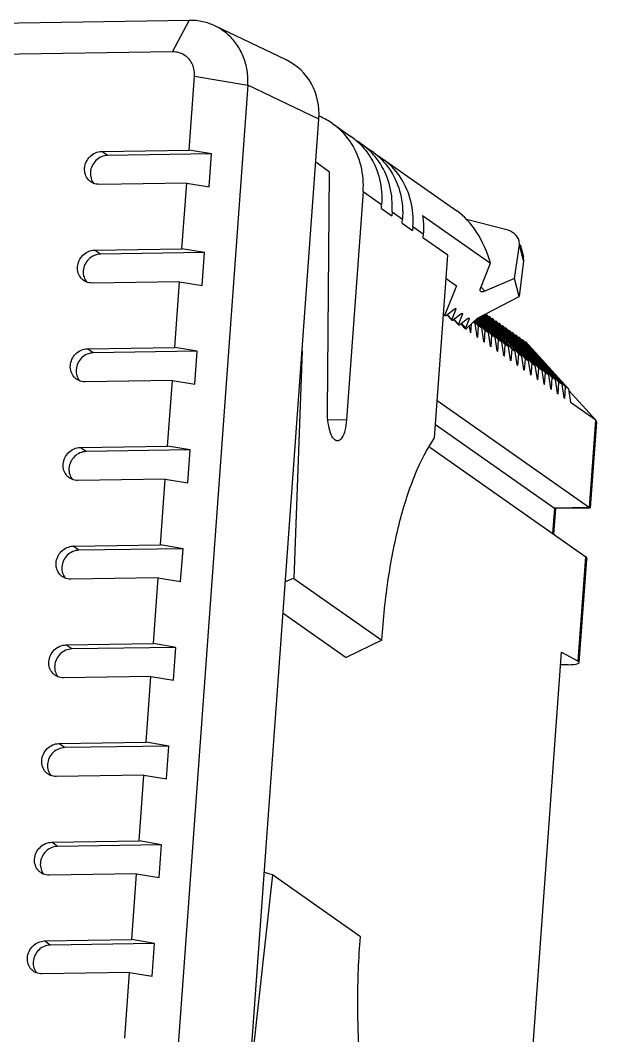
# Model space of a CAD drawing. Header units: millimetres. Extents: x 0 to 3909, y 0 to 1786.
# Drawn here: x 3773.1 to 3807, y 1552.2 to 1612.1 of the extents above; entities that cross this region are included whole.
import ezdxf

# ---------------------------------------------------------------- set-up
doc = ezdxf.new("R2010")
doc.units = ezdxf.units.MM
doc.header["$MEASUREMENT"] = 0
doc.layers.get('0').update_dxf_attribs({"linetype": 'CONTINUOUS'})

# ---------------------------------------------------------------- blocks, each defined once
blk = doc.blocks.new('dhgh')
at = {"color": 7, "linetype": 'Continuous'}
for p, q in [((-4690.54, 1960.13), (-4831.992, 1957.945)), ((-4691.523, 1958.275), (-4690.54, 1960.13)), ((-4684.812, 1957.799), (-4689.015, 1959.807)), ((-4691.523, 1958.275), (-4832.975, 1956.09)), ((-4690.541, 1952.476), (-4690.224, 1956.842)), ((-4690.224, 1956.842), (-4687.076, 1956.31)), ((-4687.076, 1956.31), (-4692.058, 1887.49)), ((-4682.889, 1954.31), (-4687.076, 1956.31)), ((-4687.949, 1884.408), (-4682.889, 1954.31)), ((-4682.088, 1954.043), (-4680.997, 1953.276)), ((-4695.693, 1952.396), (-4690.541, 1952.476)), ((-4695.352, 1952.156), (-4695.693, 1952.396)), ((-4689.212, 1952.251), (-4690.541, 1952.476)), ((-4680.383, 1952.844), (-4679.769, 1952.413)), ((-4689.212, 1952.251), (-4695.352, 1952.156)), ((-4689.352, 1950.31), (-4689.212, 1952.251)), ((-4682.259, 1951.182), (-4683.074, 1951.755)), ((-4679.155, 1951.981), (-4674.752, 1948.885)), ((-4682.378, 1937.045), (-4682.259, 1951.182)), ((-4690.681, 1950.534), (-4695.833, 1950.455)), ((-4690.962, 1946.651), (-4690.681, 1950.534)), ((-4690.681, 1950.534), (-4689.352, 1950.31)), ((-4680.277, 1950.026), (-4681.253, 1936.551)), ((-4680.277, 1950.026), (-4679.186, 1949.258)), ((-4679.202, 1949.032), (-4679.186, 1949.258)), ((-4679.202, 1949.032), (-4678.588, 1948.601)), ((-4678.572, 1948.826), (-4678.588, 1948.601)), ((-4678.572, 1948.826), (-4677.958, 1948.395)), ((-4677.974, 1948.169), (-4677.958, 1948.395)), ((-4677.974, 1948.169), (-4677.36, 1947.737)), ((-4676.771, 1948.621), (-4672.76, 1945.801)), ((-4671.876, 1947.8), (-4674.186, 1948.381)), ((-4677.344, 1947.963), (-4677.36, 1947.737)), ((-4677.344, 1947.963), (-4676.73, 1947.532)), ((-4676.73, 1947.532), (-4676.746, 1947.306)), ((-4675.281, 1946.275), (-4676.746, 1947.306)), ((-4671.052, 1946.89), (-4671.068, 1947.122)), ((-4696.114, 1946.572), (-4690.962, 1946.651)), ((-4695.773, 1946.332), (-4696.114, 1946.572)), ((-4689.633, 1946.427), (-4695.773, 1946.332)), ((-4689.633, 1946.427), (-4690.962, 1946.651)), ((-4689.774, 1944.485), (-4689.633, 1946.427)), ((-4671.35, 1944.906), (-4671.052, 1946.89)), ((-4670.811, 1945.942), (-4671.052, 1946.89)), ((-4671.01, 1946.901), (-4670.827, 1946.183)), ((-4676.062, 1935.491), (-4675.281, 1946.275)), ((-4673.35, 1944.313), (-4672.76, 1945.801)), ((-4670.811, 1945.942), (-4671.079, 1943.844)), ((-4670.829, 1946.184), (-4670.811, 1945.942)), ((-4691.103, 1944.71), (-4696.255, 1944.63)), ((-4691.384, 1940.827), (-4691.103, 1944.71)), ((-4691.103, 1944.71), (-4689.774, 1944.485)), ((-4675.38, 1944.907), (-4674.766, 1944.475)), ((-4671.35, 1944.906), (-4673.108, 1944.144)), ((-4671.079, 1943.844), (-4671.35, 1944.906)), ((-4674.766, 1944.475), (-4675.449, 1942.753)), ((-4673.323, 1944.38), (-4673.108, 1944.144)), ((-4673.539, 1942.563), (-4671.079, 1943.844)), ((-4675.532, 1942.81), (-4675.449, 1942.718)), ((-4675.529, 1942.842), (-4675.449, 1942.753)), ((-4675.449, 1942.753), (-4675.449, 1942.718)), ((-4675.363, 1942.742), (-4674.907, 1943.087)), ((-4675.054, 1942.441), (-4675.343, 1942.76)), ((-4675.326, 1942.775), (-4675.054, 1942.475)), ((-4674.814, 1943.081), (-4675.054, 1942.475)), ((-4674.968, 1942.464), (-4674.513, 1942.809)), ((-4674.814, 1943.081), (-4674.834, 1943.103)), ((-4674.817, 1943.119), (-4674.814, 1943.116)), ((-4674.419, 1942.804), (-4674.659, 1942.198)), ((-4674.419, 1942.804), (-4674.439, 1942.826)), ((-4674.422, 1942.841), (-4674.419, 1942.839)), ((-4673.147, 1942.766), (-4670.931, 1940.323)), ((-4670.707, 1940.165), (-4673.092, 1942.795)), ((-4673.05, 1942.817), (-4670.536, 1940.045)), ((-4675.054, 1942.475), (-4675.054, 1942.441)), ((-4674.659, 1942.163), (-4674.948, 1942.482)), ((-4674.931, 1942.498), (-4674.659, 1942.198)), ((-4674.659, 1942.198), (-4674.659, 1942.163)), ((-4674.574, 1942.186), (-4674.118, 1942.531)), ((-4674.244, 1941.936), (-4674.517, 1942.238)), ((-4674.5, 1942.253), (-4674.244, 1941.971)), ((-4674.024, 1942.526), (-4674.244, 1941.971)), ((-4673.539, 1942.563), (-4674.135, 1941.979)), ((-4674.024, 1942.526), (-4674.044, 1942.548)), ((-4674.027, 1942.563), (-4674.024, 1942.561)), ((-4673.916, 1941.7), (-4673.877, 1942.232)), ((-4673.696, 1942.266), (-4673.781, 1942.326)), ((-4673.772, 1942.351), (-4673.696, 1942.266)), ((-4673.471, 1942.109), (-4673.728, 1942.391)), ((-4673.696, 1942.266), (-4673.575, 1941.46)), ((-4673.694, 1942.422), (-4673.301, 1941.989)), ((-4673.076, 1941.831), (-4673.649, 1942.463)), ((-4673.615, 1942.493), (-4672.906, 1941.711)), ((-4672.681, 1941.553), (-4673.571, 1942.534)), ((-4673.537, 1942.565), (-4672.511, 1941.433)), ((-4672.286, 1941.276), (-4673.492, 1942.605)), ((-4673.439, 1942.615), (-4672.116, 1941.156)), ((-4671.892, 1940.998), (-4673.384, 1942.643)), ((-4673.342, 1942.665), (-4671.721, 1940.878)), ((-4671.497, 1940.72), (-4673.286, 1942.694)), ((-4673.244, 1942.716), (-4671.326, 1940.6)), ((-4671.102, 1940.443), (-4673.181, 1942.736)), ((-4672.844, 1942.68), (-4672.88, 1942.645)), ((-4670.312, 1939.887), (-4672.844, 1942.68)), ((-4672.674, 1942.56), (-4670.141, 1939.767)), ((-4672.449, 1942.402), (-4672.485, 1942.367)), ((-4669.917, 1939.61), (-4672.449, 1942.402)), ((-4672.279, 1942.282), (-4669.746, 1939.49)), ((-4674.374, 1942.08), (-4674.365, 1942.015)), ((-4674.311, 1941.978), (-4674.365, 1942.015)), ((-4674.354, 1942.025), (-4674.311, 1941.978)), ((-4674.244, 1941.971), (-4674.243, 1941.936)), ((-4674.022, 1942.09), (-4673.97, 1941.738)), ((-4673.916, 1941.7), (-4673.97, 1941.738)), ((-4673.959, 1941.747), (-4673.916, 1941.7)), ((-4673.521, 1941.422), (-4673.471, 1942.109)), ((-4673.301, 1941.989), (-4673.471, 1942.109)), ((-4673.301, 1941.989), (-4673.18, 1941.182)), ((-4673.126, 1941.145), (-4673.076, 1941.831)), ((-4672.906, 1941.711), (-4673.076, 1941.831)), ((-4672.906, 1941.711), (-4672.785, 1940.905)), ((-4672.731, 1940.867), (-4672.681, 1941.553)), ((-4672.511, 1941.433), (-4672.681, 1941.553)), ((-4672.054, 1942.124), (-4672.09, 1942.089)), ((-4669.522, 1939.332), (-4672.054, 1942.124)), ((-4671.884, 1942.005), (-4669.351, 1939.212)), ((-4671.659, 1941.847), (-4671.695, 1941.812)), ((-4669.127, 1939.054), (-4671.659, 1941.847)), ((-4671.489, 1941.727), (-4668.957, 1938.934)), ((-4671.264, 1941.569), (-4671.3, 1941.534)), ((-4668.732, 1938.777), (-4671.264, 1941.569)), ((-4673.521, 1941.422), (-4673.575, 1941.46)), ((-4673.564, 1941.47), (-4673.521, 1941.422)), ((-4673.126, 1941.145), (-4673.18, 1941.182)), ((-4673.169, 1941.192), (-4673.126, 1941.145)), ((-4672.511, 1941.433), (-4672.39, 1940.627)), ((-4672.336, 1940.589), (-4672.286, 1941.276)), ((-4672.116, 1941.156), (-4672.286, 1941.276)), ((-4672.116, 1941.156), (-4671.995, 1940.349)), ((-4671.941, 1940.312), (-4671.892, 1940.998)), ((-4671.721, 1940.878), (-4671.892, 1940.998)), ((-4671.094, 1941.449), (-4668.562, 1938.657)), ((-4670.87, 1941.291), (-4670.905, 1941.256)), ((-4668.337, 1938.499), (-4670.87, 1941.291)), ((-4670.699, 1941.171), (-4668.167, 1938.379)), ((-4696.536, 1940.748), (-4691.384, 1940.827)), ((-4696.195, 1940.508), (-4696.536, 1940.748)), ((-4690.055, 1940.603), (-4696.195, 1940.508)), ((-4690.055, 1940.603), (-4691.384, 1940.827)), ((-4690.196, 1938.661), (-4690.055, 1940.603)), ((-4683.879, 1940.637), (-4684.358, 1927.2)), ((-4672.731, 1940.867), (-4672.785, 1940.905)), ((-4672.774, 1940.914), (-4672.731, 1940.867)), ((-4672.336, 1940.589), (-4672.39, 1940.627)), ((-4672.379, 1940.637), (-4672.336, 1940.589)), ((-4671.941, 1940.312), (-4671.995, 1940.349)), ((-4671.984, 1940.359), (-4671.941, 1940.312)), ((-4671.721, 1940.878), (-4671.6, 1940.072)), ((-4671.546, 1940.034), (-4671.497, 1940.72)), ((-4671.326, 1940.6), (-4671.497, 1940.72)), ((-4671.326, 1940.6), (-4671.205, 1939.794)), ((-4671.151, 1939.756), (-4671.102, 1940.443)), ((-4670.931, 1940.323), (-4671.102, 1940.443)), ((-4671.546, 1940.034), (-4671.6, 1940.072)), ((-4671.589, 1940.081), (-4671.546, 1940.034)), ((-4671.151, 1939.756), (-4671.205, 1939.794)), ((-4671.195, 1939.804), (-4671.151, 1939.756)), ((-4670.931, 1940.323), (-4670.81, 1939.516)), ((-4670.756, 1939.479), (-4670.707, 1940.165)), ((-4670.536, 1940.045), (-4670.707, 1940.165)), ((-4670.536, 1940.045), (-4670.415, 1939.239)), ((-4670.362, 1939.201), (-4670.312, 1939.887)), ((-4670.141, 1939.767), (-4670.312, 1939.887)), ((-4670.141, 1939.767), (-4670.02, 1938.961)), ((-4670.756, 1939.479), (-4670.81, 1939.516)), ((-4670.8, 1939.526), (-4670.756, 1939.479)), ((-4670.362, 1939.201), (-4670.415, 1939.239)), ((-4670.405, 1939.248), (-4670.362, 1939.201)), ((-4669.967, 1938.923), (-4669.917, 1939.61)), ((-4669.746, 1939.49), (-4669.917, 1939.61)), ((-4669.746, 1939.49), (-4669.626, 1938.683)), ((-4669.572, 1938.646), (-4669.522, 1939.332)), ((-4669.351, 1939.212), (-4669.522, 1939.332)), ((-4669.351, 1939.212), (-4669.231, 1938.406)), ((-4691.524, 1938.886), (-4696.677, 1938.806)), ((-4691.806, 1935.003), (-4691.524, 1938.886)), ((-4691.524, 1938.886), (-4690.196, 1938.661)), ((-4669.967, 1938.923), (-4670.02, 1938.961)), ((-4670.01, 1938.971), (-4669.967, 1938.923)), ((-4669.572, 1938.646), (-4669.626, 1938.683)), ((-4669.615, 1938.693), (-4669.572, 1938.646)), ((-4669.177, 1938.368), (-4669.127, 1939.054)), ((-4668.957, 1938.934), (-4669.127, 1939.054)), ((-4668.957, 1938.934), (-4668.836, 1938.128)), ((-4668.782, 1938.09), (-4668.732, 1938.777)), ((-4668.562, 1938.657), (-4668.732, 1938.777)), ((-4668.562, 1938.657), (-4668.441, 1937.85)), ((-4669.177, 1938.368), (-4669.231, 1938.406)), ((-4669.22, 1938.415), (-4669.177, 1938.368)), ((-4668.782, 1938.09), (-4668.836, 1938.128)), ((-4668.825, 1938.138), (-4668.782, 1938.09)), ((-4668.387, 1937.813), (-4668.337, 1938.499)), ((-4668.167, 1938.379), (-4668.337, 1938.499)), ((-4668.167, 1938.379), (-4668.046, 1937.573)), ((-4666.558, 1936.532), (-4668.154, 1938.291)), ((-4666.561, 1936.529), (-4668.152, 1938.283)), ((-4675.902, 1937.69), (-4666.934, 1931.384)), ((-4668.387, 1937.813), (-4668.441, 1937.85)), ((-4668.43, 1937.86), (-4668.387, 1937.813)), ((-4666.561, 1936.529), (-4668.046, 1937.573)), ((-4681.253, 1936.551), (-4682.344, 1936.534)), ((-4676.004, 1936.28), (-4668.996, 1931.352)), ((-4666.934, 1931.384), (-4666.561, 1936.529)), ((-4666.869, 1931.366), (-4666.503, 1936.413)), ((-4666.534, 1936.504), (-4666.561, 1936.529)), ((-4666.503, 1936.415), (-4666.534, 1936.504)), ((-4696.958, 1934.923), (-4691.806, 1935.003)), ((-4690.477, 1934.778), (-4691.806, 1935.003)), ((-4696.617, 1934.683), (-4696.958, 1934.923)), ((-4690.477, 1934.778), (-4696.617, 1934.683)), ((-4690.617, 1932.837), (-4690.477, 1934.778)), ((-4676.351, 1934.945), (-4667.145, 1928.472)), ((-4691.946, 1933.061), (-4697.098, 1932.982)), ((-4692.227, 1929.179), (-4691.946, 1933.061)), ((-4691.946, 1933.061), (-4690.617, 1932.837)), ((-4666.934, 1931.384), (-4668.996, 1931.352)), ((-4666.934, 1931.384), (-4666.876, 1931.356)), ((-4666.876, 1931.357), (-4666.868, 1931.361)), ((-4668.996, 1931.352), (-4669.105, 1929.85)), ((-4668.931, 1931.334), (-4669.042, 1929.806)), ((-4668.996, 1931.352), (-4668.94, 1931.323)), ((-4666.933, 1931.354), (-4668.948, 1931.323)), ((-4697.379, 1929.099), (-4692.227, 1929.179)), ((-4697.038, 1928.859), (-4697.379, 1929.099)), ((-4690.898, 1928.954), (-4692.227, 1929.179)), ((-4690.898, 1928.954), (-4697.038, 1928.859)), ((-4691.039, 1927.013), (-4690.898, 1928.954)), ((-4667.591, 1922.308), (-4667.145, 1928.472)), ((-4667.53, 1922.239), (-4667.09, 1928.317)), ((-4692.368, 1927.237), (-4697.52, 1927.158)), ((-4692.649, 1923.354), (-4692.368, 1927.237)), ((-4692.368, 1927.237), (-4691.039, 1927.013)), ((-4684.358, 1927.2), (-4679.171, 1923.553)), ((-4685.001, 1925.14), (-4681.281, 1922.524)), ((-4697.801, 1923.275), (-4692.649, 1923.354)), ((-4697.46, 1923.035), (-4697.801, 1923.275)), ((-4691.32, 1923.13), (-4697.46, 1923.035)), ((-4691.32, 1923.13), (-4692.649, 1923.354)), ((-4691.46, 1921.188), (-4691.32, 1923.13)), ((-4679.171, 1923.553), (-4681.281, 1922.524)), ((-4671.107, 1887.903), (-4668.577, 1922.848)), ((-4668.577, 1922.848), (-4667.591, 1922.308)), ((-4668.184, 1922.104), (-4668.631, 1922.098)), ((-4692.789, 1921.413), (-4697.942, 1921.333)), ((-4693.07, 1917.53), (-4692.789, 1921.413)), ((-4692.789, 1921.413), (-4691.46, 1921.188)), ((-4698.223, 1917.45), (-4693.07, 1917.53)), ((-4697.882, 1917.211), (-4698.223, 1917.45)), ((-4691.742, 1917.306), (-4697.882, 1917.211)), ((-4691.742, 1917.306), (-4693.07, 1917.53)), ((-4691.882, 1915.364), (-4691.742, 1917.306)), ((-4693.211, 1915.589), (-4698.363, 1915.509)), ((-4693.492, 1911.706), (-4693.211, 1915.589)), ((-4693.211, 1915.589), (-4691.882, 1915.364)), ((-4698.644, 1911.626), (-4693.492, 1911.706)), ((-4698.303, 1911.386), (-4698.644, 1911.626)), ((-4692.163, 1911.481), (-4693.492, 1911.706)), ((-4692.163, 1911.481), (-4698.303, 1911.386)), ((-4692.304, 1909.54), (-4692.163, 1911.481)), ((-4693.633, 1909.764), (-4698.785, 1909.685)), ((-4693.914, 1905.881), (-4693.633, 1909.764)), ((-4693.633, 1909.764), (-4692.304, 1909.54)), ((-4685.625, 1909.704), (-4687.043, 1896.927)), ((-4680.437, 1906.056), (-4685.625, 1909.704)), ((-4699.066, 1905.802), (-4693.914, 1905.881)), ((-4698.725, 1905.562), (-4699.066, 1905.802)), ((-4692.585, 1905.657), (-4698.725, 1905.562)), ((-4692.585, 1905.657), (-4693.914, 1905.881)), ((-4692.725, 1903.716), (-4692.585, 1905.657)), ((-4694.054, 1903.94), (-4699.207, 1903.86)), ((-4694.335, 1900.057), (-4694.054, 1903.94)), ((-4694.054, 1903.94), (-4692.725, 1903.716))]:
    blk.add_line(p, q, dxfattribs=at)
for centre, radius, start, end in [((-4684.488, 1950.621), 4.18, 66.46958, 67.4252), ((-4684.48, 1950.638), 4.161, 54.89423, 66.48148), ((-4683.36, 1949.914), 4.109, 44.59099, 54.86921), ((-4682.761, 1949.46), 4.137, 54.87804, 59.67722), ((-4682.746, 1949.482), 4.109, 44.59078, 54.86927), ((-4682.132, 1949.051), 4.109, 44.59099, 54.86921), ((-4681.533, 1948.596), 4.137, 54.87804, 59.67722)]:
    blk.add_arc(centre, radius, start, end, dxfattribs=at)
for centre, major_axis, ratio, start_param, end_param in [((-4686.644, 1954.241), (2.325, 3.268), 0.906644, -0.98035, 0.156544), ((-4675.959, 1943.622), (-0.466, 5.768), 0.616164, -1.233737, -0.473614), ((-4672.086, 1947.076), (1.028, -0.217), 0.716278, 0.346577, 1.517111), ((-4683.501, 1926.598), (2.514, 0.659), 0.318927, 1.834119, 2.072885), ((-4668.528, 1922.293), (0.999, -0.053), 0.182036, 5.074539, 6.645336), ((-4684.768, 1909.101), (2.413, -0.91), 0.110186, 1.975093, 2.214181)]:
    blk.add_ellipse(centre, major_axis=major_axis, ratio=ratio, start_param=start_param, end_param=end_param, dxfattribs=at)
for points, start_tangent, end_tangent in [([(-4689.015, 1959.807), (-4689.723, 1960.051), (-4690.54, 1960.13)], (-0.902335, 0.431036), (-0.999753, -0.022225)), ([(-4687.076, 1956.31), (-4687.117, 1957.177), (-4687.342, 1957.996), (-4687.738, 1958.726), (-4688.286, 1959.331), (-4688.959, 1959.78), (-4689.015, 1959.807)], (0.058577, 0.998283), (-0.902335, 0.431036)), ([(-4690.224, 1956.842), (-4690.227, 1957.094), (-4690.306, 1957.44), (-4690.467, 1957.748), (-4690.701, 1957.997), (-4690.994, 1958.172), (-4691.326, 1958.263), (-4691.523, 1958.275)], (0.072768, 0.997349), (-0.99987, -0.016108)), ([(-4680.277, 1950.026), (-4680.399, 1951.527), (-4680.967, 1952.867), (-4681.923, 1953.921), (-4682.087, 1954.042)], (0.072207, 0.99739), (-0.81788, 0.575389)), ([(-4696.338, 1950.608), (-4696.476, 1950.729), (-4696.655, 1951.037), (-4696.701, 1951.407), (-4696.604, 1951.779), (-4696.381, 1952.097), (-4696.061, 1952.315), (-4695.693, 1952.396)], (-0.817786, 0.575523), (0.999881, 0.015444)), ([(-4680.433, 1952.799), (-4679.875, 1952.099), (-4679.308, 1950.759), (-4679.186, 1949.258)], (0.702609, -0.711576), (-0.072207, -0.99739)), ([(-4678.572, 1948.826), (-4678.694, 1950.328), (-4679.262, 1951.668), (-4679.819, 1952.367)], (0.072207, 0.99739), (-0.702607, 0.711579)), ([(-4695.352, 1952.156), (-4695.718, 1952.076), (-4696.035, 1951.862), (-4696.26, 1951.547), (-4696.359, 1951.175), (-4696.316, 1950.805)], (-0.999881, -0.015444), (0.309116, -0.951024)), ([(-4679.206, 1951.935), (-4678.648, 1951.236), (-4678.08, 1949.896), (-4677.958, 1948.395)], (0.702609, -0.711576), (-0.072207, -0.99739)), ([(-4677.344, 1947.963), (-4677.466, 1949.464), (-4678.034, 1950.804), (-4678.99, 1951.859), (-4679.153, 1951.98)], (0.072207, 0.99739), (-0.81788, 0.575389)), ([(-4695.833, 1950.455), (-4696.189, 1950.524), (-4696.338, 1950.608)], (-0.999881, -0.015444), (-0.817786, 0.575523)), ([(-4696.316, 1950.805), (-4696.156, 1950.513)], (0.309116, -0.951024), (0.642313, -0.766443)), ([(-4676.771, 1948.621), (-4676.731, 1948.262), (-4676.717, 1947.898), (-4676.73, 1947.532)], (0.149283, -0.988795), (-0.072207, -0.99739)), ([(-4696.76, 1944.783), (-4696.897, 1944.905), (-4697.077, 1945.213), (-4697.122, 1945.583), (-4697.026, 1945.955), (-4696.802, 1946.273), (-4696.482, 1946.491), (-4696.114, 1946.572)], (-0.817786, 0.575523), (0.999881, 0.015444)), ([(-4695.773, 1946.332), (-4696.139, 1946.252), (-4696.457, 1946.037), (-4696.681, 1945.723), (-4696.781, 1945.351), (-4696.738, 1944.981)], (-0.999881, -0.015444), (0.309116, -0.951024)), ([(-4696.255, 1944.63), (-4696.61, 1944.7), (-4696.76, 1944.783)], (-0.999881, -0.015444), (-0.817786, 0.575523)), ([(-4696.738, 1944.981), (-4696.577, 1944.689)], (0.309116, -0.951024), (0.642313, -0.766443)), ([(-4673.345, 1944.142), (-4673.365, 1944.169), (-4673.35, 1944.313)], (-0.726416, 0.687255), (0.368731, 0.929536)), ([(-4673.108, 1944.144), (-4673.278, 1944.107), (-4673.345, 1944.142)], (-0.917471, -0.397803), (-0.726416, 0.687255)), ([(-4674.907, 1943.087), (-4674.871, 1943.111), (-4674.84, 1943.122), (-4674.817, 1943.119)], (0.797321, 0.603555), (0.818038, -0.575164)), ([(-4674.814, 1943.116), (-4674.811, 1943.11), (-4674.809, 1943.097), (-4674.814, 1943.081)], (0.661462, -0.749979), (-0.368731, -0.929536)), ([(-4674.513, 1942.809), (-4674.476, 1942.833), (-4674.445, 1942.844), (-4674.422, 1942.841)], (0.797321, 0.603555), (0.818038, -0.575164)), ([(-4674.419, 1942.839), (-4674.416, 1942.832), (-4674.414, 1942.82), (-4674.419, 1942.804)], (0.661462, -0.749979), (-0.368731, -0.929536)), ([(-4675.449, 1942.718), (-4675.418, 1942.713)], (0.697445, -0.716638), (0.987892, 0.155143)), ([(-4675.418, 1942.713), (-4675.363, 1942.742)], (0.987892, 0.155143), (0.797321, 0.603555)), ([(-4675.054, 1942.441), (-4675.023, 1942.436)], (0.697445, -0.716638), (0.987892, 0.155143)), ([(-4675.023, 1942.436), (-4674.968, 1942.464)], (0.987892, 0.155143), (0.797321, 0.603555)), ([(-4674.659, 1942.163), (-4674.628, 1942.158)], (0.697445, -0.716638), (0.987892, 0.155143)), ([(-4674.628, 1942.158), (-4674.574, 1942.186)], (0.987892, 0.155143), (0.797321, 0.603555)), ([(-4674.118, 1942.531), (-4674.081, 1942.556), (-4674.05, 1942.567), (-4674.027, 1942.563)], (0.797321, 0.603555), (0.818038, -0.575164)), ([(-4674.024, 1942.561), (-4674.021, 1942.555), (-4674.02, 1942.542), (-4674.024, 1942.526)], (0.661462, -0.749979), (-0.368731, -0.929536)), ([(-4674.243, 1941.936), (-4674.242, 1941.934), (-4674.2, 1941.935)], (0.567233, -0.823557), (0.939072, 0.343721)), ([(-4674.2, 1941.935), (-4674.135, 1941.979)], (0.939072, 0.343721), (0.715041, 0.699082)), ([(-4697.182, 1938.959), (-4697.319, 1939.08), (-4697.498, 1939.389), (-4697.544, 1939.759), (-4697.447, 1940.131), (-4697.224, 1940.449), (-4696.904, 1940.666), (-4696.536, 1940.748)], (-0.817786, 0.575523), (0.999881, 0.015444)), ([(-4696.195, 1940.508), (-4696.561, 1940.427), (-4696.879, 1940.213), (-4697.103, 1939.898), (-4697.202, 1939.526), (-4697.16, 1939.156)], (-0.999881, -0.015444), (0.309116, -0.951024)), ([(-4697.16, 1939.156), (-4696.999, 1938.865)], (0.309116, -0.951024), (0.642313, -0.766443)), ([(-4696.677, 1938.806), (-4697.032, 1938.875), (-4697.182, 1938.959)], (-0.999881, -0.015444), (-0.817786, 0.575523)), ([(-4681.784, 1935.311), (-4681.99, 1935.415), (-4682.193, 1935.782), (-4682.332, 1936.356), (-4682.378, 1937.045)], (-0.998442, 0.055803), (0.008397, 0.999965)), ([(-4681.253, 1936.551), (-4681.351, 1935.925), (-4681.53, 1935.49), (-4681.756, 1935.312), (-4681.784, 1935.311)], (-0.072207, -0.99739), (-0.998442, 0.055803)), ([(-4679.171, 1923.553), (-4678.777, 1927.259), (-4678.103, 1930.591), (-4677.183, 1933.381), (-4676.062, 1935.491)], (0.063997, 0.99795), (0.570772, 0.821109)), ([(-4697.603, 1933.135), (-4697.741, 1933.256), (-4697.92, 1933.565), (-4697.966, 1933.934), (-4697.869, 1934.307), (-4697.646, 1934.624), (-4697.326, 1934.842), (-4696.958, 1934.923)], (-0.817786, 0.575523), (0.999881, 0.015444)), ([(-4696.617, 1934.683), (-4696.983, 1934.603), (-4697.3, 1934.389), (-4697.525, 1934.074), (-4697.624, 1933.702), (-4697.581, 1933.332)], (-0.999881, -0.015444), (0.309116, -0.951024)), ([(-4697.581, 1933.332), (-4697.421, 1933.04)], (0.309116, -0.951024), (0.642313, -0.766443)), ([(-4697.098, 1932.982), (-4697.454, 1933.051), (-4697.603, 1933.135)], (-0.999881, -0.015444), (-0.817786, 0.575523)), ([(-4698.025, 1927.31), (-4698.162, 1927.432), (-4698.342, 1927.74), (-4698.387, 1928.11), (-4698.291, 1928.482), (-4698.067, 1928.8), (-4697.747, 1929.018), (-4697.379, 1929.099)], (-0.817786, 0.575523), (0.999881, 0.015444)), ([(-4697.038, 1928.859), (-4697.404, 1928.779), (-4697.722, 1928.565), (-4697.946, 1928.25), (-4698.046, 1927.878), (-4698.003, 1927.508)], (-0.999881, -0.015444), (0.309116, -0.951024)), ([(-4667.145, 1928.472), (-4667.088, 1928.343), (-4667.088, 1928.32)], (0.818038, -0.575164), (-0.032653, -0.999467)), ([(-4697.52, 1927.158), (-4697.875, 1927.227), (-4698.025, 1927.31)], (-0.999881, -0.015444), (-0.817786, 0.575523)), ([(-4698.003, 1927.508), (-4697.842, 1927.216)], (0.309116, -0.951024), (0.642313, -0.766443)), ([(-4698.447, 1921.486), (-4698.584, 1921.608), (-4698.763, 1921.916), (-4698.809, 1922.286), (-4698.712, 1922.658), (-4698.489, 1922.976), (-4698.169, 1923.194), (-4697.801, 1923.275)], (-0.817786, 0.575523), (0.999881, 0.015444)), ([(-4697.46, 1923.035), (-4697.826, 1922.955), (-4698.144, 1922.74), (-4698.368, 1922.426), (-4698.467, 1922.054), (-4698.425, 1921.683)], (-0.999881, -0.015444), (0.309116, -0.951024)), ([(-4697.942, 1921.333), (-4698.297, 1921.402), (-4698.447, 1921.486)], (-0.999881, -0.015444), (-0.817786, 0.575523)), ([(-4698.425, 1921.683), (-4698.264, 1921.392)], (0.309116, -0.951024), (0.642313, -0.766443)), ([(-4698.868, 1915.662), (-4699.006, 1915.783), (-4699.185, 1916.092), (-4699.231, 1916.461), (-4699.134, 1916.834), (-4698.911, 1917.152), (-4698.591, 1917.369), (-4698.223, 1917.45)], (-0.817786, 0.575523), (0.999881, 0.015444)), ([(-4697.882, 1917.211), (-4698.248, 1917.13), (-4698.565, 1916.916), (-4698.79, 1916.601), (-4698.889, 1916.229), (-4698.846, 1915.859)], (-0.999881, -0.015444), (0.309116, -0.951024)), ([(-4698.846, 1915.859), (-4698.686, 1915.568)], (0.309116, -0.951024), (0.642313, -0.766443)), ([(-4698.363, 1915.509), (-4698.719, 1915.578), (-4698.868, 1915.662)], (-0.999881, -0.015444), (-0.817786, 0.575523)), ([(-4699.29, 1909.838), (-4699.427, 1909.959), (-4699.607, 1910.267), (-4699.652, 1910.637), (-4699.556, 1911.009), (-4699.332, 1911.327), (-4699.012, 1911.545), (-4698.644, 1911.626)], (-0.817786, 0.575523), (0.999881, 0.015444)), ([(-4698.303, 1911.386), (-4698.669, 1911.306), (-4698.987, 1911.092), (-4699.211, 1910.777), (-4699.311, 1910.405), (-4699.268, 1910.035)], (-0.999881, -0.015444), (0.309116, -0.951024)), ([(-4698.785, 1909.685), (-4699.14, 1909.754), (-4699.29, 1909.838)], (-0.999881, -0.015444), (-0.817786, 0.575523)), ([(-4699.268, 1910.035), (-4699.107, 1909.743)], (0.309116, -0.951024), (0.642313, -0.766443)), ([(-4699.712, 1904.013), (-4699.849, 1904.135), (-4700.028, 1904.443), (-4700.074, 1904.813), (-4699.977, 1905.185), (-4699.754, 1905.503), (-4699.434, 1905.721), (-4699.066, 1905.802)], (-0.817786, 0.575523), (0.999881, 0.015444)), ([(-4679.274, 1891.115), (-4679.996, 1894.52), (-4680.443, 1898.272), (-4680.592, 1902.182), (-4680.437, 1906.056)], (-0.258222, 0.966086), (0.080494, 0.996755)), ([(-4698.725, 1905.562), (-4699.091, 1905.482), (-4699.409, 1905.267), (-4699.633, 1904.953), (-4699.732, 1904.581), (-4699.69, 1904.211)], (-0.999881, -0.015444), (0.309116, -0.951024)), ([(-4699.207, 1903.86), (-4699.562, 1903.93), (-4699.712, 1904.013)], (-0.999881, -0.015444), (-0.817786, 0.575523)), ([(-4699.69, 1904.211), (-4699.529, 1903.919)], (0.309116, -0.951024), (0.642313, -0.766443))]:
    blk.add_spline(points, degree=3, dxfattribs=dict(at, start_tangent=start_tangent, end_tangent=end_tangent))

msp = doc.modelspace()

# ---------------------------------------------------------------- block references
msp.add_blockref('dhgh', (8473.54546, -348.04346))

doc.saveas('drawing.dxf')
